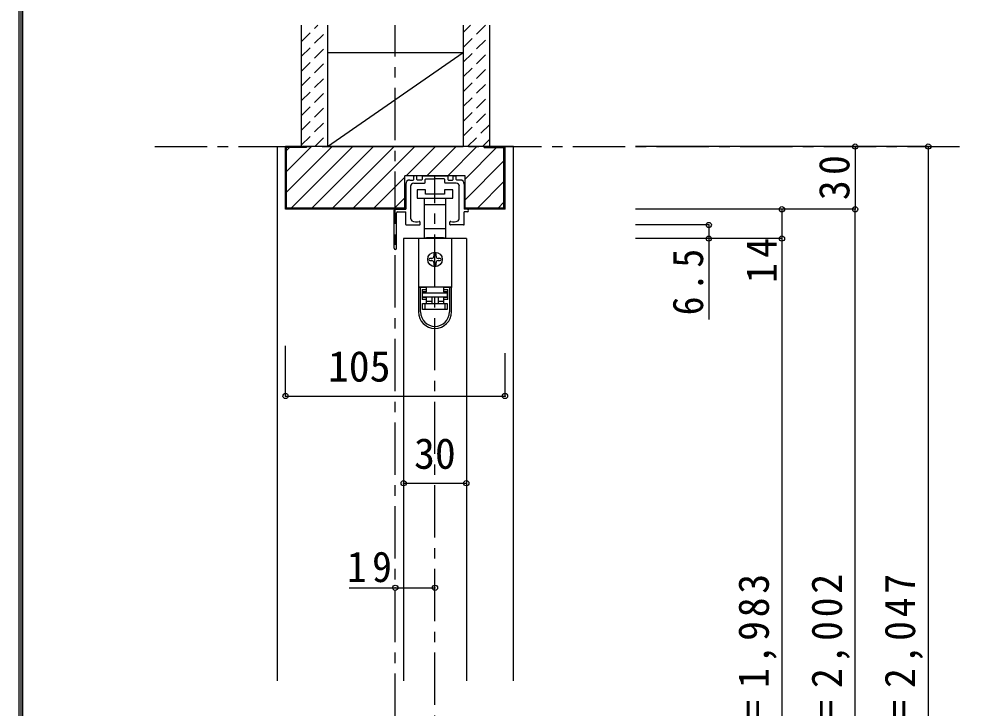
# Model space of a CAD drawing. Units: millimetres at full size, sheet at 1:5; details may follow other scales. Extents: x -973 to 977, y -718 to 696.
# Drawn here: x -973.3 to -519.3, y -329 to 0.5 of the extents above; entities that cross this region are included whole.
import ezdxf
from ezdxf.enums import TextEntityAlignment as Align

# ---------------------------------------------------------------- set-up
doc = ezdxf.new("R2010")
doc.units = ezdxf.units.MM
doc.header["$LTSCALE"] = 5
doc.header["$PDMODE"] = 32
doc.header["$PDSIZE"] = 2.5
doc.linetypes.add('CHAIN1', pattern=[8, 5, -1, 1, -1])
doc.linetypes.add('DASHED1', pattern=[1.8, 1.2, -0.6])
for name, color, linetype in [('0-1_通り芯', 4, 'CHAIN1'), ('0-2_柱', 3, 'Continuous'), ('0-3_仕上げ', 2, 'Continuous'), ('0-4_枠', 3, 'Continuous'), ('0-6_扉', 6, 'Continuous'), ('0-7_金物', 7, 'Continuous'), ('0-B_寸法', 7, 'Continuous'), ('0-C_ハッチ', 4, 'DASHED1'), ('F-1_枠', 6, 'Continuous')]:
    doc.layers.add(name, color=color, linetype=linetype)
doc.styles.add('ＭＳ ゴシック', font='')
doc.styles.get('ＭＳ ゴシック').set_extended_font_data('MS Gothic')

# ---------------------------------------------------------------- blocks, each defined once
blk = doc.blocks.new('03')
at = {"layer": '0-B_寸法'}
for p, q in [((-9.229, 7.776), (-9.229, 9.176)), ((-8.029, 9.476), (-8.929, 9.476)), ((-7.729, 7.776), (-7.729, 9.176)), ((-5.229, 9.176), (-5.229, 7.776)), ((-4.929, 9.476), (6.771, 9.476)), ((7.071, 9.176), (7.071, 7.776)), ((9.571, 7.776), (9.571, 9.176)), ((9.871, 9.476), (10.771, 9.476)), ((11.071, 7.776), (11.071, 9.176)), ((-13.079, 5.476), (-13.079, -6.524)), ((-11.079, 7.476), (-9.529, 7.476)), ((-9.229, 5.976), (-4.029, 5.976)), ((-5.529, 7.476), (-7.429, 7.476)), ((-3.729, 6.276), (-3.729, 7.676)), ((-3.429, 7.976), (0.621, 7.976)), ((0.921, 8.276), (0.621, 7.976)), ((0.921, 8.276), (1.221, 7.976)), ((5.271, 7.976), (1.221, 7.976)), ((5.571, 6.276), (5.571, 7.676)), ((11.071, 5.976), (5.871, 5.976)), ((7.371, 7.476), (9.271, 7.476)), ((12.921, 7.476), (11.371, 7.476)), ((14.921, 5.476), (14.921, -6.524)), ((-10.679, -11.096), (-10.679, 4.476)), ((12.521, -11.096), (12.521, 4.476)), ((-18.679, -25.124), (-18.679, -7.024)), ((-18.179, -6.524), (-13.079, -6.524)), ((-17.479, -25.124), (-17.479, -8.224)), ((-16.979, -7.724), (-13.079, -7.724)), ((-13.079, -13.724), (-13.079, -7.724)), ((16.321, -6.524), (14.921, -6.524)), ((16.321, -7.724), (14.921, -7.724)), ((14.921, -13.724), (14.921, -7.724)), ((-6.229, -13.724), (-6.229, -12.649)), ((8.071, -13.724), (8.071, -12.649)), ((-12.779, -14.024), (-6.529, -14.024)), ((14.621, -14.024), (8.371, -14.024))]:
    blk.add_line(p, q, dxfattribs=at)
for centre, radius, start, end in [((-8.929, 9.176), 0.3, 90, 180), ((-8.029, 9.176), 0.3, 0, 90), ((-4.929, 9.176), 0.3, 90, 180), ((6.771, 9.176), 0.3, 0, 90), ((9.871, 9.176), 0.3, 90, 180), ((10.771, 9.176), 0.3, 0, 90), ((-11.079, 5.476), 2, 90, 180), ((-9.229, 4.476), 1.5, 90, 180), ((-9.529, 7.776), 0.3, 270, 0), ((-7.429, 7.776), 0.3, 180, 270), ((-5.529, 7.776), 0.3, 270, 0), ((-4.029, 6.276), 0.3, 270, 0), ((-3.429, 7.676), 0.3, 90, 180), ((5.271, 7.676), 0.3, 0, 90), ((5.871, 6.276), 0.3, 180, 270), ((7.371, 7.776), 0.3, 180, 270), ((9.271, 7.776), 0.3, 270, 0), ((11.371, 7.776), 0.3, 180, 270), ((11.071, 4.476), 1.5, 0, 90), ((12.921, 5.476), 2, 0, 90), ((-18.179, -7.024), 0.5, 90, 180), ((-16.979, -8.224), 0.5, 90, 180), ((16.321, -7.124), 0.6, 0, 90), ((16.321, -7.124), 0.6, 270, 0), ((-9.679, -11.096), 1, 180, 243.25632), ((-7.879, -7.524), 5, 243.25632, 284.75682), ((-6.529, -12.649), 0.3, 0, 104.75682), ((8.371, -12.649), 0.3, 75.24318, 180), ((9.721, -7.524), 5, 255.24318, 296.74368), ((11.521, -11.096), 1, 296.74368, 0), ((-12.779, -13.724), 0.3, 180, 270), ((-6.529, -13.724), 0.3, 270, 0), ((8.371, -13.724), 0.3, 180, 270), ((14.621, -13.724), 0.3, 270, 0), ((-18.079, -25.124), 0.6, 180, 0)]:
    blk.add_arc(centre, radius, start, end, dxfattribs=at)
blk = doc.blocks.new('下荷重(戸車)')
at = {"layer": '0-7_金物'}
for p, q in [((8.5, 37.107), (4.5, 37.107)), ((5.25, 30.107), (5.25, 33.107)), ((-5.25, 30.107), (0, 30.107)), ((0, 30.107), (5.25, 30.107)), ((5.25, 18.507), (5.25, 30.107)), ((0, 18.507), (-5.25, 18.507)), ((-5.25, 18.507), (-5.25, 14.107)), ((5.25, 18.507), (0, 18.507)), ((5.25, 14.107), (5.25, 18.507)), ((7.9, 13.807), (-7.9, 13.807)), ((-7.9, 13.807), (-7.9, -9.493)), ((-5.25, 14.107), (-4, 14.107)), ((-4, 14.107), (-4, 13.807)), ((4, 14.107), (-4, 14.107)), ((4, 14.107), (5.25, 14.107)), ((4, 13.807), (4, 14.107)), ((7.9, 13.807), (7.9, -9.493)), ((-0.5, 6.307), (-0.5, 5.307)), ((0.5, 5.307), (0.5, 6.307)), ((-1.5, 4.307), (-2.5, 4.307)), ((-2.5, 3.307), (-1.5, 3.307)), ((-0.5, 2.307), (-0.5, 1.307)), ((0.5, 1.307), (0.5, 2.307)), ((2.5, 4.307), (1.5, 4.307)), ((1.5, 3.307), (2.5, 3.307)), ((7.9, -9.493), (-7.9, -9.493)), ((-7.9, -9.493), (-7.9, -9.593)), ((-6.9, -9.593), (-7.9, -9.593)), ((-7.9, -9.593), (-7.9, -21.293)), ((-4.2, -9.593), (-6.9, -9.593)), ((-6.9, -21.293), (-6.9, -9.593)), ((-6.1, -10.593), (-6.1, -15.293)), ((-6.1, -10.593), (-4.2, -10.593)), ((-5.9, -11.693), (-5.9, -12.193)), ((-4, -11.693), (-5.9, -11.693)), ((-5.9, -12.193), (5.9, -12.193)), ((-5.9, -14.193), (-5.9, -12.193)), ((-4.9, -9.593), (-4.9, -9.493)), ((-4.2, -9.593), (-4.2, -10.593)), ((-4, -11.693), (-4, -9.493)), ((4, -9.493), (4, -11.693)), ((5.9, -11.693), (4, -11.693)), ((6.9, -9.593), (4.2, -9.593)), ((4.2, -10.593), (4.2, -9.593)), ((4.2, -11.593), (4.2, -10.593)), ((4.2, -10.593), (6.1, -10.593)), ((6.1, -11.593), (4.2, -11.593)), ((4.9, -9.493), (4.9, -9.593)), ((5.9, -12.193), (5.9, -11.693)), ((5.9, -12.193), (5.9, -14.193)), ((6.1, -15.293), (6.1, -10.593)), ((6.9, -9.593), (6.9, -21.293)), ((7.9, -9.593), (6.9, -9.593)), ((7.9, -9.493), (7.9, -9.593)), ((7.9, -21.293), (7.9, -9.593)), ((-6.1, -14.293), (-4.2, -14.293)), ((-4.2, -15.293), (-6.1, -15.293)), ((5.9, -14.193), (-5.9, -14.193)), ((-5.9, -17.193), (-4.9, -17.193)), ((-4.9, -17.193), (4.9, -17.193)), ((-4.9, -17.193), (-4.9, -20.193)), ((-4.2, -14.293), (-4.2, -15.293)), ((-4.2, -15.293), (-4.2, -17.193)), ((-4, -16.193), (-4, -14.193)), ((-1.5, -14.193), (-1.5, -17.193)), ((1.5, -14.193), (1.5, -17.193)), ((1.5, -16.193), (4, -16.193)), ((6.1, -15.293), (4.2, -15.293)), ((4.2, -17.193), (4.2, -15.293)), ((4.9, -17.193), (5.9, -17.193)), ((5.9, -17.193), (5.9, -20.193)), ((4.9, -20.193), (-4.9, -20.193))]:
    blk.add_line(p, q, dxfattribs=at)
for points in [[(-8.5, 33.107), (0, 33.107), (8.5, 33.107), (8.5, 37.107)], [(4.5, 37.107), (4.5, 35.107), (-4.5, 35.107), (-4.5, 37.107), (-8.5, 37.107), (-8.5, 33.107)], [(-5.25, 33.107), (-5.25, 30.107), (-5.25, 18.507)], [(-4.2, -10.593), (-4.2, -11.593), (-6.1, -11.593)], [(-4.9, -20.193), (-5.9, -20.193), (-5.9, -17.193)], [(-4, -17.193), (-4, -16.193), (-1.5, -16.193)], [(4, -14.193), (4, -16.193), (4, -17.193)], [(4.2, -15.293), (4.2, -14.293), (6.1, -14.293)], [(5.9, -20.193), (4.9, -20.193), (4.9, -17.193)]]:
    blk.add_lwpolyline(points, dxfattribs=at)
blk.add_circle((0, 3.807), 3.5, dxfattribs=at)
for centre, radius, start, end in [((-1.5, 5.307), 1, 270, 0), ((0, 6.307), 0.5, 90, 180), ((0, 6.307), 0.5, 0, 90), ((1.5, 5.307), 1, 180, 270), ((-2.5, 3.807), 0.5, 90, 180), ((-2.5, 3.807), 0.5, 180, 270), ((-1.5, 2.307), 1, 0, 90), ((0, 1.307), 0.5, 180, 270), ((0, 1.307), 0.5, 270, 0), ((1.5, 2.307), 1, 90, 180), ((2.5, 3.807), 0.5, 0, 90), ((2.5, 3.807), 0.5, 270, 0), ((0, -21.293), 7.9, 180, 0), ((0, -21.293), 6.9, 180, 0)]:
    blk.add_arc(centre, radius, start, end, dxfattribs=at)

msp = doc.modelspace()

# ---------------------------------------------------------------- linework, layer by layer
at = {"layer": '0-1_通り芯'}
for p, q in [((-793.333, -577.5), (-793.333, -2.5)), ((-908.333, -60.5), (-519.333, -60.5)), ((-774.333, -567.5), (-774.333, -74.5))]:
    msp.add_line(p, q, dxfattribs=at)
at = {"layer": '0-2_柱'}
for p, q in [((-825.833, -15.5), (-760.833, -15.5)), ((-825.833, -60.5), (-760.833, -60.5))]:
    msp.add_line(p, q, dxfattribs=at)
at = {"layer": '0-2_柱', "color": 7}
msp.add_line((-825.833, -60.5), (-760.833, -15.5), dxfattribs=at)
at = {"layer": '0-3_仕上げ'}
for p, q in [((-838.333, -2.5), (-838.333, -60.5)), ((-825.833, -2.5), (-825.833, -60.5)), ((-760.833, -2.5), (-760.833, -60.5)), ((-748.333, -2.5), (-748.333, -60.5))]:
    msp.add_line(p, q, dxfattribs=at)
at = {"layer": '0-4_枠', "color": 4}
for p, q in [((-849.833, -60.5), (-845.833, -60.5)), ((-849.833, -60.5), (-849.833, -316)), ((-736.833, -60.5), (-740.833, -60.5)), ((-736.833, -316), (-736.833, -60.5))]:
    msp.add_line(p, q, dxfattribs=at)
at = {"layer": '0-4_枠'}
for p, q in [((-845.833, -90.5), (-845.833, -60.5)), ((-740.833, -60.5), (-845.833, -60.5)), ((-845.333, -90), (-845.333, -61)), ((-835.833, -61), (-845.333, -61)), ((-835.833, -61), (-835.833, -60.5)), ((-750.833, -61), (-750.833, -60.5)), ((-750.833, -61), (-741.333, -61)), ((-741.333, -90), (-741.333, -61)), ((-740.833, -90.5), (-740.833, -60.5)), ((-788.733, -90.5), (-788.733, -74.5)), ((-759.933, -74.5), (-788.733, -74.5)), ((-759.933, -90.5), (-759.933, -74.5)), ((-788.733, -90.5), (-845.833, -90.5)), ((-788.733, -90), (-845.333, -90)), ((-741.333, -90), (-759.933, -90)), ((-740.833, -90.5), (-759.933, -90.5))]:
    msp.add_line(p, q, dxfattribs=at)
at = {"layer": '0-6_扉'}
for p, q in [((-759.333, -104.5), (-789.333, -104.5)), ((-789.333, -104.5), (-789.333, -316)), ((-759.333, -104.5), (-759.333, -316))]:
    msp.add_line(p, q, dxfattribs=at)
at = {"layer": '0-B_寸法', "color": 4}
for p, q in [((-538.333, -60.5), (-678.333, -60.5)), ((-573.333, -60.5), (-573.333, -90.5)), ((-538.333, -60.5), (-538.333, -555.5)), ((-573.333, -90.5), (-678.333, -90.5)), ((-608.333, -90.5), (-608.333, -104.5)), ((-573.333, -567.5), (-573.333, -90.5)), ((-643.333, -98), (-678.333, -98)), ((-643.333, -98), (-643.333, -143.131)), ((-608.333, -104.5), (-678.333, -104.5)), ((-608.333, -104.5), (-608.333, -547.5)), ((-845.833, -179.804), (-845.833, -155.746)), ((-740.833, -179.804), (-740.833, -159.246)), ((-845.833, -179.804), (-740.833, -179.804)), ((-789.333, -221.5), (-759.333, -221.5)), ((-815.333, -271.5), (-774.333, -271.5))]:
    msp.add_line(p, q, dxfattribs=at)
at = {"layer": '0-B_寸法'}
for p in [(-573.333, -60.5), (-538.333, -60.5), (-608.333, -90.5), (-573.333, -90.5), (-643.333, -98), (-643.333, -104.5), (-608.333, -104.5), (-845.833, -179.804), (-740.833, -179.804), (-789.333, -221.5), (-759.333, -221.5), (-793.333, -271.5), (-774.333, -271.5)]:
    msp.add_point(p, dxfattribs=at)
at = {"layer": '0-C_ハッチ'}
for p, q in [((-838.333, -10.395), (-830.438, -2.5)), ((-760.833, -6.032), (-757.301, -2.5)), ((-760.833, -13.103), (-750.23, -2.5)), ((-838.333, -17.466), (-825.833, -4.966)), ((-760.833, -20.174), (-748.333, -7.674)), ((-838.333, -24.537), (-825.833, -12.037)), ((-760.833, -27.246), (-748.333, -14.746)), ((-838.333, -31.608), (-825.833, -19.108)), ((-760.833, -34.317), (-748.333, -21.817)), ((-838.333, -38.679), (-825.833, -26.179)), ((-760.833, -41.388), (-748.333, -28.888)), ((-838.333, -45.751), (-825.833, -33.251)), ((-760.833, -48.459), (-748.333, -35.959)), ((-838.333, -52.822), (-825.833, -40.322)), ((-760.833, -55.53), (-748.333, -43.03)), ((-838.333, -59.893), (-825.833, -47.393)), ((-831.87, -60.5), (-825.833, -54.464)), ((-758.732, -60.5), (-748.333, -50.101)), ((-751.661, -60.5), (-748.333, -57.172))]:
    msp.add_line(p, q, dxfattribs=at)
at = {"layer": '0-C_ハッチ', "linetype": 'Continuous'}
for p, q in [((-845.333, -72.372), (-833.462, -60.5)), ((-845.333, -82.271), (-823.562, -60.5)), ((-845.333, -62.472), (-843.861, -61)), ((-843.163, -90), (-813.663, -60.5)), ((-833.263, -90), (-803.763, -60.5)), ((-793.864, -60.5), (-823.364, -90)), ((-813.464, -90), (-783.964, -60.5)), ((-788.065, -74.5), (-774.065, -60.5)), ((-778.165, -74.5), (-764.165, -60.5)), ((-768.266, -74.5), (-754.266, -60.5)), ((-759.933, -76.067), (-744.866, -61)), ((-759.933, -85.967), (-741.333, -67.367)), ((-788.733, -75.169), (-803.565, -90)), ((-741.333, -77.266), (-754.067, -90)), ((-793.665, -90), (-788.733, -85.068)), ((-744.168, -90), (-741.333, -87.166))]:
    msp.add_line(p, q, dxfattribs=at)
at = {"layer": 'F-1_枠'}
for p, q in [((-973.347, 695.833), (-973.347, -700.833)), ((-972.514, 695.833), (-972.514, -700.833)), ((-971.68, 695.833), (-971.68, -700.833))]:
    msp.add_line(p, q, dxfattribs=at)

# ---------------------------------------------------------------- block references
at = {"layer": '0-7_金物'}
for name, p in [('03', (-775.254, -83.976)), ('下荷重(戸車)', (-774.333, -118.307))]:
    msp.add_blockref(name, p, dxfattribs=at)

# ---------------------------------------------------------------- texts
at = {"layer": '0-B_寸法', "style": 'ＭＳ ゴシック'}
for s, p in [('105', (-825.535, -177.304)), ('30', (-784.333, -219))]:
    msp.add_text(s, height=14.66, dxfattribs=at).set_placement(p, align=Align.BOTTOM_LEFT)
at = {"layer": '0-B_寸法', "char_height": 14.66, "attachment_point": 7, "rotation": 90, "style": 'ＭＳ ゴシック'}
for s, insert in [('\\T1.27;\\W0.95;30', (-575.833, -86.125)), ('\\T1.27;\\W0.95;14', (-610.833, -125.75)), ('\\T1.27;\\W0.9;6.5', (-645.833, -141.202)), ('\\T1.19;\\W0.95;ＤＨ＝1,983', (-610.833, -387.25)), ('\\T1.19;\\W0.95;枠内＝2,002', (-575.833, -387.25)), ('\\T1.19;\\W0.95;枠外＝2,047', (-540.833, -387.25))]:
    msp.add_mtext(s, dxfattribs=dict(at, insert=insert))
at = {"layer": '0-B_寸法', "insert": (-816.458, -269), "char_height": 14.66, "attachment_point": 7, "style": 'ＭＳ ゴシック'}
msp.add_mtext('\\T1.27;\\W0.95;19', dxfattribs=at)

doc.saveas('drawing.dxf')
